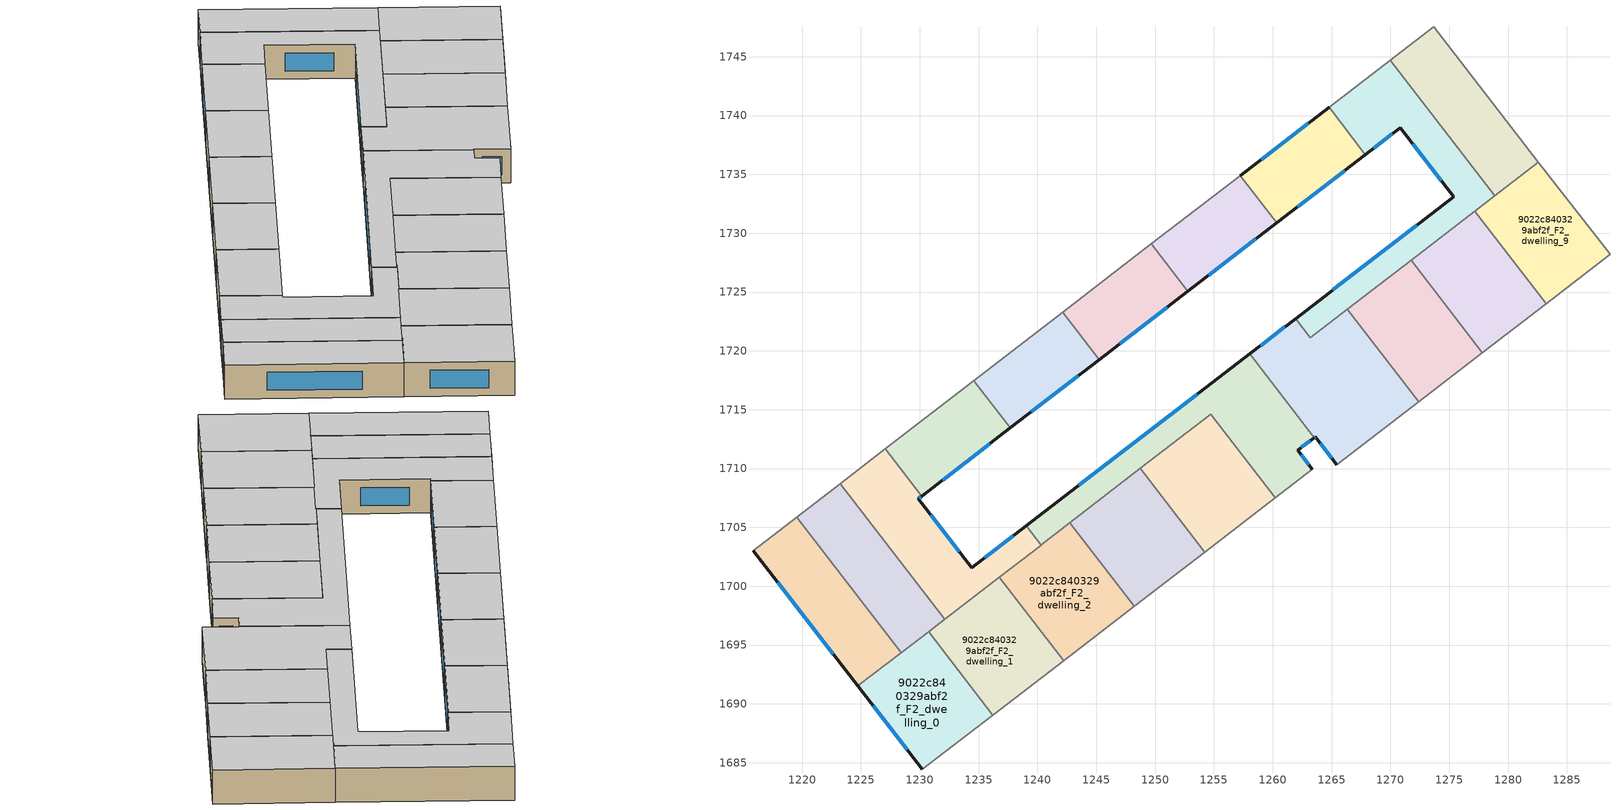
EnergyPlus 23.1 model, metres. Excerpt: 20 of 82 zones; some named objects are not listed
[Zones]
9022c840329abf2f_F2_dwelling_0
 floor to 9022c840329abf2f_F1_dwelling_0 (EU_floor_Construction): 1230.2,1695.73 1235.66,1688.63 1230.22,1684.44 1224.73,1691.52 z6
 floor to 9022c840329abf2f_F1_dwelling_1 (EU_floor_Construction): 1230.75,1696.15 1236.21,1689.05 1235.66,1688.63 1230.2,1695.73 z6
 wall outside (EU_wall_Construction): 1224.73,1691.52 1230.22,1684.44 z6:9
 wall to 9022c840329abf2f_F2_dwelling_1 (EU_wall_Construction): 1236.21,1689.05 1230.75,1696.15 z6:9
 wall adiabatic (EU_wall_Construction): 1230.22,1684.44 1236.21,1689.05 z6:9
 wall to 9022c840329abf2f_F2_dwelling_10 (EU_wall_Construction): 1228.41,1694.35 1224.73,1691.52 z6:9
 wall to 9022c840329abf2f_F2_dwelling_11 (EU_wall_Construction): 1230.75,1696.15 1228.41,1694.35 z6:9
 window (EU_Window_Construction): 1226.02,1689.86 1228.93,1686.1 z6.7:8.3
 ceiling to 9022c840329abf2f_F3_dwelling_0 (EU_floor_Construction): 1236.21,1689.05 1230.75,1696.15 1224.73,1691.52 1230.22,1684.44 z9
9022c840329abf2f_F2_dwelling_1
 floor to 9022c840329abf2f_F1_dwelling_1 (EU_floor_Construction): 1235.66,1699.93 1241.12,1692.83 1236.21,1689.05 1230.75,1696.15 z6
 floor to 9022c840329abf2f_F1_dwelling_2 (EU_floor_Construction): 1236.75,1700.77 1242.21,1693.67 1241.12,1692.83 1235.66,1699.93 z6
 wall to 9022c840329abf2f_F2_dwelling_2 (EU_wall_Construction): 1242.21,1693.67 1236.75,1700.77 z6:9
 wall adiabatic (EU_wall_Construction): 1236.21,1689.05 1242.21,1693.67 z6:9
 wall to 9022c840329abf2f_F2_dwelling_12 (EU_wall_Construction): 1236.75,1700.77 1232.1,1697.19 z6:9
 wall to 9022c840329abf2f_F2_dwelling_11 (EU_wall_Construction): 1232.1,1697.19 1230.75,1696.15 z6:9
 ceiling to 9022c840329abf2f_F3_dwelling_1 (EU_floor_Construction): 1242.21,1693.67 1236.75,1700.77 1230.75,1696.15 1236.21,1689.05 z9
9022c840329abf2f_F2_dwelling_10
 floor to 9022c840329abf2f_F1_dwelling_11 (EU_floor_Construction): 1219.53,1705.88 1228.41,1694.35 1224.73,1691.52 1215.82,1703.03 z6
 wall outside (EU_wall_Construction): 1215.82,1703.03 1224.73,1691.52 z6:9
 wall adiabatic (EU_wall_Construction): 1219.53,1705.88 1215.82,1703.03 z6:9
 wall to 9022c840329abf2f_F2_dwelling_11 (EU_wall_Construction): 1228.41,1694.35 1219.53,1705.88 z6:9
 window (EU_Window_Construction): 1217.91,1700.32 1222.64,1694.22 z6.7:8.3
 ceiling to 9022c840329abf2f_F3_dwelling_10 (EU_floor_Construction): 1228.41,1694.35 1219.53,1705.88 1215.82,1703.03 1224.73,1691.52 z9
9022c840329abf2f_F2_dwelling_11
 floor to 9022c840329abf2f_F1_dwelling_12 (EU_floor_Construction): 1223.23,1708.73 1232.1,1697.2 1228.41,1694.35 1219.53,1705.88 z6
 wall adiabatic (EU_wall_Construction): 1223.23,1708.73 1219.53,1705.88 z6:9
 wall to 9022c840329abf2f_F2_dwelling_12 (EU_wall_Construction): 1232.1,1697.2 1223.23,1708.73 z6:9
 ceiling to 9022c840329abf2f_F3_dwelling_11 (EU_floor_Construction): 1232.1,1697.2 1223.23,1708.73 1219.53,1705.88 1228.41,1694.35 z9
9022c840329abf2f_F2_dwelling_12
 floor to 9022c840329abf2f_F1_dwelling_13 (EU_floor_Construction): 1239.05,1705.13 1240.3,1703.5 1232.1,1697.2 1223.23,1708.73 1227.07,1711.68 1230.16,1707.66 1229.87,1707.43 1234.42,1701.57 z6
 wall outside (EU_wall_Construction): 1239.05,1705.13 1234.42,1701.57 1229.87,1707.43 1230.16,1707.66 z6:9
 wall to 9022c840329abf2f_F2_dwelling_5 (EU_wall_Construction): 1240.3,1703.5 1239.05,1705.13 z6:9
 wall adiabatic (EU_wall_Construction): 1227.07,1711.68 1223.23,1708.73 z6:9
 wall to 9022c840329abf2f_F2_dwelling_13 (EU_wall_Construction): 1230.16,1707.66 1227.07,1711.68 z6:9
 wall to 9022c840329abf2f_F2_dwelling_2 (EU_wall_Construction): 1236.75,1700.77 1240.3,1703.5 z6:9
 window (EU_Window_Construction): 1229.94,1707.49 1230.09,1707.6 / 1233.35,1702.95 1230.94,1706.06 / 1237.96,1704.3 1235.51,1702.41 z6.7:8.3
 ceiling to 9022c840329abf2f_F3_dwelling_12 (EU_floor_Construction): 1240.3,1703.5 1239.05,1705.13 1234.42,1701.57 1229.87,1707.43 1230.16,1707.66 1227.07,1711.68 1223.23,1708.73 1232.1,1697.2 z9
9022c840329abf2f_F2_dwelling_13
 floor to 9022c840329abf2f_F1_dwelling_14 (EU_floor_Construction): 1234.6,1717.48 1237.7,1713.46 1230.16,1707.66 1227.07,1711.68 z6
 wall outside (EU_wall_Construction): 1230.16,1707.66 1237.7,1713.46 z6:9
 wall adiabatic (EU_wall_Construction): 1234.6,1717.48 1227.07,1711.68 z6:9
 wall to 9022c840329abf2f_F2_dwelling_14 (EU_wall_Construction): 1237.7,1713.46 1234.6,1717.48 z6:9
 window (EU_Window_Construction): 1231.93,1709.02 1235.93,1712.1 z6.7:8.3
 ceiling to 9022c840329abf2f_F3_dwelling_13 (EU_floor_Construction): 1237.7,1713.46 1234.6,1717.48 1227.07,1711.68 1230.16,1707.66 z9
9022c840329abf2f_F2_dwelling_14
 floor to 9022c840329abf2f_F1_dwelling_15 (EU_floor_Construction): 1242.15,1723.29 1245.24,1719.26 1237.7,1713.46 1234.6,1717.48 z6
 wall outside (EU_wall_Construction): 1237.7,1713.46 1245.24,1719.26 z6:9
 wall adiabatic (EU_wall_Construction): 1242.15,1723.29 1234.6,1717.48 z6:9
 wall to 9022c840329abf2f_F2_dwelling_15 (EU_wall_Construction): 1245.24,1719.26 1242.15,1723.29 z6:9
 window (EU_Window_Construction): 1239.47,1714.82 1243.47,1717.9 z6.7:8.3
 ceiling to 9022c840329abf2f_F3_dwelling_14 (EU_floor_Construction): 1245.24,1719.26 1242.15,1723.29 1234.6,1717.48 1237.7,1713.46 z9
9022c840329abf2f_F2_dwelling_15
 floor to 9022c840329abf2f_F1_dwelling_16 (EU_floor_Construction): 1249.69,1729.09 1252.78,1725.07 1245.24,1719.26 1242.15,1723.29 z6
 wall outside (EU_wall_Construction): 1245.24,1719.26 1252.78,1725.07 z6:9
 wall adiabatic (EU_wall_Construction): 1249.69,1729.09 1242.15,1723.29 z6:9
 wall to 9022c840329abf2f_F2_dwelling_16 (EU_wall_Construction): 1252.78,1725.07 1249.69,1729.09 z6:9
 window (EU_Window_Construction): 1247.01,1720.63 1251.01,1723.71 z6.7:8.3
 ceiling to 9022c840329abf2f_F3_dwelling_15 (EU_floor_Construction): 1252.78,1725.07 1249.69,1729.09 1242.15,1723.29 1245.24,1719.26 z9
9022c840329abf2f_F2_dwelling_16
 floor to 9022c840329abf2f_F1_dwelling_17 (EU_floor_Construction): 1257.23,1734.9 1260.33,1730.88 1252.78,1725.07 1249.69,1729.09 z6
 wall outside (EU_wall_Construction): 1252.78,1725.07 1260.33,1730.88 z6:9
 wall adiabatic (EU_wall_Construction): 1257.23,1734.9 1249.69,1729.09 z6:9
 wall to 9022c840329abf2f_F2_dwelling_17 (EU_wall_Construction): 1260.33,1730.88 1257.23,1734.9 z6:9
 window (EU_Window_Construction): 1254.56,1726.44 1258.56,1729.52 z6.7:8.3
 ceiling to 9022c840329abf2f_F3_dwelling_16 (EU_floor_Construction): 1260.33,1730.88 1257.23,1734.9 1249.69,1729.09 1252.78,1725.07 z9
9022c840329abf2f_F2_dwelling_17
 floor to 9022c840329abf2f_F1_dwelling_18 (EU_floor_Construction): 1264.78,1740.71 1267.88,1736.69 1260.33,1730.88 1257.23,1734.9 z6
 wall outside (EU_wall_Construction): 1264.78,1740.71 1257.23,1734.9 / 1260.33,1730.88 1267.88,1736.69 z6:9
 wall to 9022c840329abf2f_F2_dwelling_18 (EU_wall_Construction): 1267.88,1736.69 1264.78,1740.71 z6:9
 window (EU_Window_Construction): 1263.01,1739.35 1259.01,1736.26 / 1262.1,1732.24 1266.1,1735.32 z6.7:8.3
 ceiling to 9022c840329abf2f_F3_dwelling_17 (EU_floor_Construction): 1267.88,1736.69 1264.78,1740.71 1257.23,1734.9 1260.33,1730.88 z9
9022c840329abf2f_F2_dwelling_18
 floor to 9022c840329abf2f_F1_dwelling_19 (EU_floor_Construction): 1269.99,1744.72 1278.87,1733.19 1263.2,1721.13 1261.95,1722.75 1275.39,1733.1 1270.84,1738.97 1267.88,1736.69 1264.78,1740.71 z6
 wall outside (EU_wall_Construction): 1267.88,1736.69 1270.84,1738.97 1275.39,1733.1 1261.95,1722.75 z6:9
 wall adiabatic (EU_wall_Construction): 1269.99,1744.72 1264.78,1740.71 z6:9
 wall to 9022c840329abf2f_F2_dwelling_19 (EU_wall_Construction): 1278.87,1733.19 1269.99,1744.72 z6:9
 wall to 9022c840329abf2f_F2_dwelling_6 (EU_wall_Construction): 1261.95,1722.75 1263.2,1721.13 1266.34,1723.55 z6:9
 wall to 9022c840329abf2f_F2_dwelling_7 (EU_wall_Construction): 1266.34,1723.55 1271.76,1727.72 z6:9
 wall to 9022c840329abf2f_F2_dwelling_8 (EU_wall_Construction): 1271.76,1727.72 1277.18,1731.89 z6:9
 wall to 9022c840329abf2f_F2_dwelling_9 (EU_wall_Construction): 1277.18,1731.89 1278.87,1733.19 z6:9
 window (EU_Window_Construction): 1271.91,1737.59 1274.32,1734.48 / 1268.57,1737.22 1270.15,1738.44 / 1272.23,1730.67 1265.1,1725.18 z6.7:8.3
 ceiling to 9022c840329abf2f_F3_dwelling_18 (EU_floor_Construction): 1278.87,1733.19 1269.99,1744.72 1264.78,1740.71 1267.88,1736.69 1270.84,1738.97 1275.39,1733.1 1261.95,1722.75 1263.2,1721.13 z9
9022c840329abf2f_F2_dwelling_19
 floor to 9022c840329abf2f_F1_dwelling_20 (EU_floor_Construction): 1273.67,1747.55 1282.58,1736.05 1278.87,1733.19 1269.99,1744.72 z6
 wall adiabatic (EU_wall_Construction): 1282.58,1736.05 1273.67,1747.55 1269.99,1744.72 z6:9
 wall to 9022c840329abf2f_F2_dwelling_9 (EU_wall_Construction): 1278.87,1733.19 1282.58,1736.05 z6:9
 ceiling to 9022c840329abf2f_F3_dwelling_19 (EU_floor_Construction): 1282.58,1736.05 1273.67,1747.55 1269.99,1744.72 1278.87,1733.19 z9
9022c840329abf2f_F2_dwelling_2
 floor to 9022c840329abf2f_F1_dwelling_2 (EU_floor_Construction): 1242.38,1705.1 1247.85,1698 1242.21,1693.67 1236.75,1700.77 z6
 floor to 9022c840329abf2f_F1_dwelling_3 (EU_floor_Construction): 1242.75,1705.39 1248.21,1698.29 1247.85,1698 1242.38,1705.1 z6
 wall to 9022c840329abf2f_F2_dwelling_3 (EU_wall_Construction): 1248.21,1698.29 1242.75,1705.39 z6:9
 wall adiabatic (EU_wall_Construction): 1242.21,1693.67 1248.21,1698.29 z6:9
 wall to 9022c840329abf2f_F2_dwelling_5 (EU_wall_Construction): 1242.75,1705.39 1240.3,1703.5 z6:9
 ceiling to 9022c840329abf2f_F3_dwelling_2 (EU_floor_Construction): 1248.21,1698.29 1242.75,1705.39 1236.75,1700.77 1242.21,1693.67 z9
9022c840329abf2f_F2_dwelling_3
 floor to 9022c840329abf2f_F1_dwelling_4 (EU_floor_Construction): 1248.75,1710.01 1254.21,1702.91 1252.03,1701.23 1246.57,1708.33 z6
 floor to 9022c840329abf2f_F1_dwelling_3 (EU_floor_Construction): 1246.57,1708.33 1252.03,1701.23 1248.21,1698.29 1242.75,1705.39 z6
 wall to 9022c840329abf2f_F2_dwelling_4 (EU_wall_Construction): 1254.22,1702.91 1248.75,1710.01 z6:9
 wall adiabatic (EU_wall_Construction): 1248.21,1698.29 1254.22,1702.91 z6:9
 wall to 9022c840329abf2f_F2_dwelling_5 (EU_wall_Construction): 1248.75,1710.01 1242.75,1705.39 z6:9
 ceiling to 9022c840329abf2f_F3_dwelling_3 (EU_floor_Construction): 1254.22,1702.91 1248.75,1710.01 1242.75,1705.39 1248.21,1698.29 z9
9022c840329abf2f_F2_dwelling_4
 floor to 9022c840329abf2f_F1_dwelling_5 (EU_floor_Construction): 1254.75,1714.62 1260.21,1707.52 1257.49,1705.42 1252.02,1712.53 z6
 floor to 9022c840329abf2f_F1_dwelling_4 (EU_floor_Construction): 1252.02,1712.53 1257.49,1705.42 1254.21,1702.91 1248.75,1710.01 z6
 wall to 9022c840329abf2f_F2_dwelling_5 (EU_wall_Construction): 1260.22,1707.52 1254.75,1714.62 1248.75,1710.01 z6:9
 wall adiabatic (EU_wall_Construction): 1254.22,1702.91 1260.22,1707.52 z6:9
 ceiling to 9022c840329abf2f_F3_dwelling_4 (EU_floor_Construction): 1260.22,1707.52 1254.75,1714.62 1248.75,1710.01 1254.22,1702.91 z9
9022c840329abf2f_F2_dwelling_5
 floor to 9022c840329abf2f_F1_dwelling_3 (EU_floor_Construction): 1258.04,1719.75 1259.3,1718.13 1242.38,1705.1 1241.13,1706.73 z6
 floor to 9022c840329abf2f_F1_dwelling_13 (EU_floor_Construction): 1239.32,1705.34 1240.58,1703.72 1240.3,1703.5 1239.05,1705.13 z6
 floor to 9022c840329abf2f_F1_dwelling_5 (EU_floor_Construction): 1262.1,1711.55 1263.35,1709.94 1260.21,1707.52 1254.75,1714.62 1257.47,1716.72 1261.7,1711.23 z6
 floor to 9022c840329abf2f_F1_dwelling_2 (EU_floor_Construction): 1241.13,1706.73 1242.38,1705.1 1240.58,1703.72 1239.32,1705.34 z6
 floor to 9022c840329abf2f_F1_dwelling_6 (EU_floor_Construction): 1259.3,1718.13 1263.52,1712.64 1261.7,1711.23 1257.47,1716.72 z6
 wall outside (EU_wall_Construction): 1263.35,1709.94 1262.1,1711.55 1263.52,1712.64 / 1258.04,1719.75 1239.05,1705.13 z6:9
 wall adiabatic (EU_wall_Construction): 1260.22,1707.52 1263.35,1709.94 z6:9
 wall to 9022c840329abf2f_F2_dwelling_6 (EU_wall_Construction): 1263.52,1712.64 1258.04,1719.75 z6:9
 window (EU_Window_Construction): 1263.06,1710.31 1262.4,1711.17 / 1253.58,1716.32 1243.51,1708.56 / 1262.44,1711.8 1263.19,1712.38 z6.7:8.3
 ceiling to 9022c840329abf2f_F3_dwelling_5 (EU_floor_Construction): 1260.22,1707.52 1263.35,1709.94 1262.1,1711.55 1263.52,1712.64 1258.04,1719.75 1239.05,1705.13 1240.3,1703.5 1254.75,1714.62 z9
9022c840329abf2f_F2_dwelling_6
 floor to 9022c840329abf2f_F1_dwelling_6 (EU_floor_Construction): 1262.89,1720.89 1268.94,1713.03 1265.43,1710.33 1263.6,1712.7 1263.52,1712.64 1259.3,1718.13 z6
 floor to 9022c840329abf2f_F1_dwelling_19 (EU_floor_Construction): 1261.95,1722.75 1263.2,1721.13 1261.97,1720.18 1260.72,1721.81 z6
 floor to 9022c840329abf2f_F1_dwelling_3 (EU_floor_Construction): 1260.72,1721.81 1261.97,1720.18 1259.3,1718.13 1258.04,1719.75 z6
 floor to 9022c840329abf2f_F1_dwelling_7 (EU_floor_Construction): 1266.34,1723.55 1272.39,1715.69 1268.94,1713.03 1262.89,1720.89 z6
 wall outside (EU_wall_Construction): 1261.95,1722.75 1258.04,1719.75 / 1263.52,1712.64 1263.6,1712.7 1265.43,1710.33 z6:9
 wall to 9022c840329abf2f_F2_dwelling_7 (EU_wall_Construction): 1272.39,1715.69 1266.34,1723.55 z6:9
 wall adiabatic (EU_wall_Construction): 1265.43,1710.33 1272.39,1715.69 z6:9
 window (EU_Window_Construction): 1261.03,1722.05 1258.96,1720.45 / 1264.03,1712.14 1265,1710.89 / 1263.54,1712.65 1263.58,1712.69 z6.7:8.3
 ceiling to 9022c840329abf2f_F3_dwelling_6 (EU_floor_Construction): 1272.39,1715.69 1266.34,1723.55 1263.2,1721.13 1261.95,1722.75 1258.04,1719.75 1263.52,1712.64 1263.6,1712.7 1265.43,1710.33 z9
9022c840329abf2f_F2_dwelling_7
 floor to 9022c840329abf2f_F1_dwelling_8 (EU_floor_Construction): 1271.76,1727.72 1277.81,1719.86 1273.87,1716.82 1267.82,1724.68 z6
 floor to 9022c840329abf2f_F1_dwelling_7 (EU_floor_Construction): 1267.82,1724.68 1273.87,1716.82 1272.39,1715.69 1266.34,1723.55 z6
 wall to 9022c840329abf2f_F2_dwelling_8 (EU_wall_Construction): 1277.81,1719.86 1271.76,1727.72 z6:9
 wall adiabatic (EU_wall_Construction): 1272.39,1715.69 1277.81,1719.86 z6:9
 ceiling to 9022c840329abf2f_F3_dwelling_7 (EU_floor_Construction): 1277.81,1719.86 1271.76,1727.72 1266.34,1723.55 1272.39,1715.69 z9
9022c840329abf2f_F2_dwelling_8
 floor to 9022c840329abf2f_F1_dwelling_8 (EU_floor_Construction): 1272.74,1728.48 1278.8,1720.61 1277.81,1719.86 1271.76,1727.72 z6
 floor to 9022c840329abf2f_F1_dwelling_9 (EU_floor_Construction): 1277.18,1731.89 1283.23,1724.02 1278.8,1720.61 1272.74,1728.48 z6
 wall to 9022c840329abf2f_F2_dwelling_9 (EU_wall_Construction): 1283.23,1724.02 1277.18,1731.89 z6:9
 wall adiabatic (EU_wall_Construction): 1277.81,1719.86 1283.23,1724.02 z6:9
 ceiling to 9022c840329abf2f_F3_dwelling_8 (EU_floor_Construction): 1283.23,1724.02 1277.18,1731.89 1271.76,1727.72 1277.81,1719.86 z9
9022c840329abf2f_F2_dwelling_9
 floor to 9022c840329abf2f_F1_dwelling_10 (EU_floor_Construction): 1282.58,1736.05 1288.66,1728.2 1283.72,1724.4 1277.67,1732.27 z6
 floor to 9022c840329abf2f_F1_dwelling_9 (EU_floor_Construction): 1277.67,1732.27 1283.72,1724.4 1283.23,1724.02 1277.18,1731.89 z6
 wall adiabatic (EU_wall_Construction): 1283.23,1724.02 1288.66,1728.2 1282.58,1736.05 z6:9
 ceiling to 9022c840329abf2f_F3_dwelling_9 (EU_floor_Construction): 1288.66,1728.2 1282.58,1736.05 1277.18,1731.89 1283.23,1724.02 z9
[Building]
EU S2 Campaign: North Axis=0; Terrain=City; Solar Distribution=FullExterior
[Site:Location]
Budapest.Ferenc.Liszt.Intl.AP: Latitude=47.437; Longitude=19.256; Time Zone=1; Elevation=185
[SizingPeriod:WeatherFileDays]
AnnualSizingPeriod: Begin Month=1; Begin Day of Month=1; End Month=12; End Day of Month=31; Day of Week for Start Day=Monday; Use Weather File Daylight Saving Period=No; Use Weather File Rain and Snow Indicators=No
[MATERIAL]
EU_InternalMass_Material: Roughness=MediumRough; Thickness=0.1; Conductivity=1; Density=1800; Specific Heat=900; Thermal Absorptance=0.9; Solar Absorptance=0.7; Visible Absorptance=0.7
[MATERIAL:NOMASS] Roughness=MediumRough; Thermal Absorptance=0.9; Solar Absorptance=0.7; Visible Absorptance=0.7
Name | Thermal Resistance
EU_wall_NoMass | 0.832559
EU_floor_NoMass | 0.872794
[WINDOWMATERIAL:SIMPLEGLAZINGSYSTEM]
EU_Window_SimpleGlazing: UFactor=2.79869; Solar Heat Gain Coefficient=0.75; Visible Transmittance=0.75
[CONSTRUCTION]
EU_wall_Construction: EU_wall_NoMass
EU_floor_Construction: EU_floor_NoMass
EU_Window_Construction: EU_Window_SimpleGlazing
EU_InternalMass_Construction: EU_InternalMass_Material
[ZONE] Type=1; Multiplier=1; Ceiling Height=autocalculate; Floor Area=autocalculate; Part of Total Floor Area=Yes
Name | Volume
9022c840329abf2f_F2_dwelling_0 | 203.536
9022c840329abf2f_F2_dwelling_1; 9022c840329abf2f_F2_dwelling_10; 9022c840329abf2f_F2_dwelling_7 | 203.539
9022c840329abf2f_F2_dwelling_11 | 203.522
9022c840329abf2f_F2_dwelling_12 | 237.452
9022c840329abf2f_F2_dwelling_13 | 144.873
9022c840329abf2f_F2_dwelling_14 | 144.911
9022c840329abf2f_F2_dwelling_15 | 144.922
9022c840329abf2f_F2_dwelling_16 | 144.952
9022c840329abf2f_F2_dwelling_17 | 144.985
9022c840329abf2f_F2_dwelling_18 | 284.669
9022c840329abf2f_F2_dwelling_19 | 203.531
9022c840329abf2f_F2_dwelling_2 | 203.551
9022c840329abf2f_F2_dwelling_3 | 203.545
9022c840329abf2f_F2_dwelling_4 | 203.556
9022c840329abf2f_F2_dwelling_5 | 291.062
9022c840329abf2f_F2_dwelling_6 | 293.915
9022c840329abf2f_F2_dwelling_8 | 203.538
9022c840329abf2f_F2_dwelling_9 | 203.563
[INTERNALMASS] Construction=EU_InternalMass_Construction
Name | Zone or ZoneList | Surface Area
9022c840329abf2f_F2_dwelling_0_EU_InternalMass | 9022c840329abf2f_F2_dwelling_0 | 67.8451
9022c840329abf2f_F2_dwelling_1_EU_InternalMass | 9022c840329abf2f_F2_dwelling_1 | 67.8464
9022c840329abf2f_F2_dwelling_2_EU_InternalMass | 9022c840329abf2f_F2_dwelling_2 | 67.8502
9022c840329abf2f_F2_dwelling_3_EU_InternalMass | 9022c840329abf2f_F2_dwelling_3 | 67.8483
9022c840329abf2f_F2_dwelling_4_EU_InternalMass | 9022c840329abf2f_F2_dwelling_4 | 67.8522
9022c840329abf2f_F2_dwelling_5_EU_InternalMass | 9022c840329abf2f_F2_dwelling_5 | 97.0218
9022c840329abf2f_F2_dwelling_6_EU_InternalMass | 9022c840329abf2f_F2_dwelling_6 | 97.9754
9022c840329abf2f_F2_dwelling_7_EU_InternalMass | 9022c840329abf2f_F2_dwelling_7 | 67.8464
9022c840329abf2f_F2_dwelling_8_EU_InternalMass | 9022c840329abf2f_F2_dwelling_8 | 67.846
9022c840329abf2f_F2_dwelling_9_EU_InternalMass | 9022c840329abf2f_F2_dwelling_9 | 67.8544
9022c840329abf2f_F2_dwelling_10_EU_InternalMass | 9022c840329abf2f_F2_dwelling_10 | 67.8464
9022c840329abf2f_F2_dwelling_11_EU_InternalMass | 9022c840329abf2f_F2_dwelling_11 | 67.8406
9022c840329abf2f_F2_dwelling_12_EU_InternalMass | 9022c840329abf2f_F2_dwelling_12 | 79.1478
9022c840329abf2f_F2_dwelling_13_EU_InternalMass | 9022c840329abf2f_F2_dwelling_13 | 48.291
9022c840329abf2f_F2_dwelling_14_EU_InternalMass | 9022c840329abf2f_F2_dwelling_14 | 48.3035
9022c840329abf2f_F2_dwelling_15_EU_InternalMass | 9022c840329abf2f_F2_dwelling_15 | 48.3075
9022c840329abf2f_F2_dwelling_16_EU_InternalMass | 9022c840329abf2f_F2_dwelling_16 | 48.3173
9022c840329abf2f_F2_dwelling_17_EU_InternalMass | 9022c840329abf2f_F2_dwelling_17 | 48.3285
9022c840329abf2f_F2_dwelling_18_EU_InternalMass | 9022c840329abf2f_F2_dwelling_18 | 94.8894
9022c840329abf2f_F2_dwelling_19_EU_InternalMass | 9022c840329abf2f_F2_dwelling_19 | 67.8435
[OTHEREQUIPMENT] Fuel Type=Electricity; Design Level Calculation Method=Watts/Area; Power per Zone Floor Area=1; Fraction Latent=0; Fraction Radiant=0; Fraction Lost=0; Carbon Dioxide Generation Rate=0; EndUse Subcategory=EU_Step8_InternalGains
Name | Zone or ZoneList or Space or SpaceList | Schedule
EU_Step8_InternalGain_9022c840329abf2f_F2_dwelling_0_f000 | 9022c840329abf2f_F2_dwelling_0 | EU_Step8_GainSchedule_9022c840329abf2f_F2_dwelling_0_f000
EU_Step8_InternalGain_9022c840329abf2f_F2_dwelling_1_f000 | 9022c840329abf2f_F2_dwelling_1 | EU_Step8_GainSchedule_9022c840329abf2f_F2_dwelling_1_f000
EU_Step8_InternalGain_9022c840329abf2f_F2_dwelling_2_f000 | 9022c840329abf2f_F2_dwelling_2 | EU_Step8_GainSchedule_9022c840329abf2f_F2_dwelling_2_f000
EU_Step8_InternalGain_9022c840329abf2f_F2_dwelling_3_f000 | 9022c840329abf2f_F2_dwelling_3 | EU_Step8_GainSchedule_9022c840329abf2f_F2_dwelling_3_f000
EU_Step8_InternalGain_9022c840329abf2f_F2_dwelling_4_f000 | 9022c840329abf2f_F2_dwelling_4 | EU_Step8_GainSchedule_9022c840329abf2f_F2_dwelling_4_f000
EU_Step8_InternalGain_9022c840329abf2f_F2_dwelling_5_f000 | 9022c840329abf2f_F2_dwelling_5 | EU_Step8_GainSchedule_9022c840329abf2f_F2_dwelling_5_f000
EU_Step8_InternalGain_9022c840329abf2f_F2_dwelling_6_f000 | 9022c840329abf2f_F2_dwelling_6 | EU_Step8_GainSchedule_9022c840329abf2f_F2_dwelling_6_f000
EU_Step8_InternalGain_9022c840329abf2f_F2_dwelling_7_f000 | 9022c840329abf2f_F2_dwelling_7 | EU_Step8_GainSchedule_9022c840329abf2f_F2_dwelling_7_f000
EU_Step8_InternalGain_9022c840329abf2f_F2_dwelling_8_f000 | 9022c840329abf2f_F2_dwelling_8 | EU_Step8_GainSchedule_9022c840329abf2f_F2_dwelling_8_f000
EU_Step8_InternalGain_9022c840329abf2f_F2_dwelling_9_f000 | 9022c840329abf2f_F2_dwelling_9 | EU_Step8_GainSchedule_9022c840329abf2f_F2_dwelling_9_f000
EU_Step8_InternalGain_9022c840329abf2f_F2_dwelling_10_f000 | 9022c840329abf2f_F2_dwelling_10 | EU_Step8_GainSchedule_9022c840329abf2f_F2_dwelling_10_f000
EU_Step8_InternalGain_9022c840329abf2f_F2_dwelling_11_f000 | 9022c840329abf2f_F2_dwelling_11 | EU_Step8_GainSchedule_9022c840329abf2f_F2_dwelling_11_f000
EU_Step8_InternalGain_9022c840329abf2f_F2_dwelling_12_f000 | 9022c840329abf2f_F2_dwelling_12 | EU_Step8_GainSchedule_9022c840329abf2f_F2_dwelling_12_f000
EU_Step8_InternalGain_9022c840329abf2f_F2_dwelling_13_f000 | 9022c840329abf2f_F2_dwelling_13 | EU_Step8_GainSchedule_9022c840329abf2f_F2_dwelling_13_f000
EU_Step8_InternalGain_9022c840329abf2f_F2_dwelling_14_f000 | 9022c840329abf2f_F2_dwelling_14 | EU_Step8_GainSchedule_9022c840329abf2f_F2_dwelling_14_f000
EU_Step8_InternalGain_9022c840329abf2f_F2_dwelling_15_f000 | 9022c840329abf2f_F2_dwelling_15 | EU_Step8_GainSchedule_9022c840329abf2f_F2_dwelling_15_f000
EU_Step8_InternalGain_9022c840329abf2f_F2_dwelling_16_f000 | 9022c840329abf2f_F2_dwelling_16 | EU_Step8_GainSchedule_9022c840329abf2f_F2_dwelling_16_f000
EU_Step8_InternalGain_9022c840329abf2f_F2_dwelling_17_f000 | 9022c840329abf2f_F2_dwelling_17 | EU_Step8_GainSchedule_9022c840329abf2f_F2_dwelling_17_f000
EU_Step8_InternalGain_9022c840329abf2f_F2_dwelling_18_f000 | 9022c840329abf2f_F2_dwelling_18 | EU_Step8_GainSchedule_9022c840329abf2f_F2_dwelling_18_f000
EU_Step8_InternalGain_9022c840329abf2f_F2_dwelling_19_f000 | 9022c840329abf2f_F2_dwelling_19 | EU_Step8_GainSchedule_9022c840329abf2f_F2_dwelling_19_f000
[ZONEVENTILATION:DESIGNFLOWRATE] Schedule=EU_AlwaysOn; Design Flow Rate Calculation Method=AirChanges/Hour; Air Changes per Hour=0.475469; Ventilation Type=Natural; Fan Pressure Rise=0; Fan Total Efficiency=1; Constant Term Coefficient=1; Temperature Term Coefficient=0; Velocity Term Coefficient=0; Velocity Squared Term Coefficient=0; Minimum Indoor Temperature=-100; Maximum Indoor Temperature=100; Delta Temperature=-100; Minimum Outdoor Temperature=-100; Maximum Outdoor Temperature=100; Maximum Wind Speed=40
Name | Zone or ZoneList or Space or SpaceList
EU_ConstantAir_9022c840329abf2f_F2_dwelling_0 | 9022c840329abf2f_F2_dwelling_0
EU_ConstantAir_9022c840329abf2f_F2_dwelling_1 | 9022c840329abf2f_F2_dwelling_1
EU_ConstantAir_9022c840329abf2f_F2_dwelling_2 | 9022c840329abf2f_F2_dwelling_2
EU_ConstantAir_9022c840329abf2f_F2_dwelling_3 | 9022c840329abf2f_F2_dwelling_3
EU_ConstantAir_9022c840329abf2f_F2_dwelling_4 | 9022c840329abf2f_F2_dwelling_4
EU_ConstantAir_9022c840329abf2f_F2_dwelling_5 | 9022c840329abf2f_F2_dwelling_5
EU_ConstantAir_9022c840329abf2f_F2_dwelling_6 | 9022c840329abf2f_F2_dwelling_6
EU_ConstantAir_9022c840329abf2f_F2_dwelling_7 | 9022c840329abf2f_F2_dwelling_7
EU_ConstantAir_9022c840329abf2f_F2_dwelling_8 | 9022c840329abf2f_F2_dwelling_8
EU_ConstantAir_9022c840329abf2f_F2_dwelling_9 | 9022c840329abf2f_F2_dwelling_9
EU_ConstantAir_9022c840329abf2f_F2_dwelling_10 | 9022c840329abf2f_F2_dwelling_10
EU_ConstantAir_9022c840329abf2f_F2_dwelling_11 | 9022c840329abf2f_F2_dwelling_11
EU_ConstantAir_9022c840329abf2f_F2_dwelling_12 | 9022c840329abf2f_F2_dwelling_12
EU_ConstantAir_9022c840329abf2f_F2_dwelling_13 | 9022c840329abf2f_F2_dwelling_13
EU_ConstantAir_9022c840329abf2f_F2_dwelling_14 | 9022c840329abf2f_F2_dwelling_14
EU_ConstantAir_9022c840329abf2f_F2_dwelling_15 | 9022c840329abf2f_F2_dwelling_15
EU_ConstantAir_9022c840329abf2f_F2_dwelling_16 | 9022c840329abf2f_F2_dwelling_16
EU_ConstantAir_9022c840329abf2f_F2_dwelling_17 | 9022c840329abf2f_F2_dwelling_17
EU_ConstantAir_9022c840329abf2f_F2_dwelling_18 | 9022c840329abf2f_F2_dwelling_18
EU_ConstantAir_9022c840329abf2f_F2_dwelling_19 | 9022c840329abf2f_F2_dwelling_19
[HVACTEMPLATE:ZONE:IDEALLOADSAIRSYSTEM] System Availability Schedule=EU_AlwaysOn; Maximum Heating Supply Air Temperature=50; Minimum Cooling Supply Air Temperature=13; Maximum Heating Supply Air Humidity Ratio=0.0156; Minimum Cooling Supply Air Humidity Ratio=0.0077; Heating Limit=NoLimit; Cooling Limit=NoLimit; Heating Availability Schedule=EU_AlwaysOn; Cooling Availability Schedule=EU_CoolingOff; Dehumidification Control Type=ConstantSensibleHeatRatio; Cooling Sensible Heat Ratio=0.7; Dehumidification Setpoint=60; Humidification Control Type=None; Humidification Setpoint=30; Outdoor Air Method=None; Outdoor Air Flow Rate per Person=0.00944; Outdoor Air Flow Rate per Zone Floor Area=0; Outdoor Air Flow Rate per Zone=0; Demand Controlled Ventilation Type=None; Outdoor Air Economizer Type=NoEconomizer; Heat Recovery Type=None; Sensible Heat Recovery Effectiveness=0.7; Latent Heat Recovery Effectiveness=0.65
Name | Template Thermostat
9022c840329abf2f_F2_dwelling_0 | EU_HeatOnly_9022c840329abf2f_F2_dwelling_0
9022c840329abf2f_F2_dwelling_1 | EU_HeatOnly_9022c840329abf2f_F2_dwelling_1
9022c840329abf2f_F2_dwelling_2 | EU_HeatOnly_9022c840329abf2f_F2_dwelling_2
9022c840329abf2f_F2_dwelling_3 | EU_HeatOnly_9022c840329abf2f_F2_dwelling_3
9022c840329abf2f_F2_dwelling_4 | EU_HeatOnly_9022c840329abf2f_F2_dwelling_4
9022c840329abf2f_F2_dwelling_5 | EU_HeatOnly_9022c840329abf2f_F2_dwelling_5
9022c840329abf2f_F2_dwelling_6 | EU_HeatOnly_9022c840329abf2f_F2_dwelling_6
9022c840329abf2f_F2_dwelling_7 | EU_HeatOnly_9022c840329abf2f_F2_dwelling_7
9022c840329abf2f_F2_dwelling_8 | EU_HeatOnly_9022c840329abf2f_F2_dwelling_8
9022c840329abf2f_F2_dwelling_9 | EU_HeatOnly_9022c840329abf2f_F2_dwelling_9
9022c840329abf2f_F2_dwelling_10 | EU_HeatOnly_9022c840329abf2f_F2_dwelling_10
9022c840329abf2f_F2_dwelling_11 | EU_HeatOnly_9022c840329abf2f_F2_dwelling_11
9022c840329abf2f_F2_dwelling_12 | EU_HeatOnly_9022c840329abf2f_F2_dwelling_12
9022c840329abf2f_F2_dwelling_13 | EU_HeatOnly_9022c840329abf2f_F2_dwelling_13
9022c840329abf2f_F2_dwelling_14 | EU_HeatOnly_9022c840329abf2f_F2_dwelling_14
9022c840329abf2f_F2_dwelling_15 | EU_HeatOnly_9022c840329abf2f_F2_dwelling_15
9022c840329abf2f_F2_dwelling_16 | EU_HeatOnly_9022c840329abf2f_F2_dwelling_16
9022c840329abf2f_F2_dwelling_17 | EU_HeatOnly_9022c840329abf2f_F2_dwelling_17
9022c840329abf2f_F2_dwelling_18 | EU_HeatOnly_9022c840329abf2f_F2_dwelling_18
9022c840329abf2f_F2_dwelling_19 | EU_HeatOnly_9022c840329abf2f_F2_dwelling_19
[SIZING:ZONE] Zone Cooling Design Supply Air Temperature Input Method=SupplyAirTemperature; Zone Cooling Design Supply Air Temperature=13; Zone Heating Design Supply Air Temperature Input Method=SupplyAirTemperature; Zone Heating Design Supply Air Temperature=50; Zone Cooling Design Supply Air Humidity Ratio=0.008; Zone Heating Design Supply Air Humidity Ratio=0.008; Cooling Design Air Flow Method=DesignDay; Cooling Design Air Flow Rate=0; Cooling Minimum Air Flow per Zone Floor Area=0.000762; Cooling Minimum Air Flow=0; Cooling Minimum Air Flow Fraction=0.2; Heating Design Air Flow Method=DesignDay; Heating Design Air Flow Rate=0; Heating Maximum Air Flow per Zone Floor Area=0.002032; Heating Maximum Air Flow=0.141576; Heating Maximum Air Flow Fraction=0.3; Account for Dedicated Outdoor Air System=No; Dedicated Outdoor Air System Control Strategy=NeutralSupplyAir; Dedicated Outdoor Air Low Setpoint Temperature for Design=autosize; Dedicated Outdoor Air High Setpoint Temperature for Design=autosize; Zone Load Sizing Method=Sensible Load Only No Latent Load; Zone Latent Cooling Design Supply Air Humidity Ratio Input Method=HumidityRatioDifference; Zone Cooling Design Supply Air Humidity Ratio Difference=0.005; Zone Latent Heating Design Supply Air Humidity Ratio Input Method=HumidityRatioDifference; Zone Humidification Design Supply Air Humidity Ratio Difference=0.005
9022c840329abf2f_F2_dwelling_0; 9022c840329abf2f_F2_dwelling_1; 9022c840329abf2f_F2_dwelling_2; 9022c840329abf2f_F2_dwelling_3; 9022c840329abf2f_F2_dwelling_4; 9022c840329abf2f_F2_dwelling_5; 9022c840329abf2f_F2_dwelling_6; 9022c840329abf2f_F2_dwelling_7; 9022c840329abf2f_F2_dwelling_8; 9022c840329abf2f_F2_dwelling_9; 9022c840329abf2f_F2_dwelling_10; 9022c840329abf2f_F2_dwelling_11; 9022c840329abf2f_F2_dwelling_12; 9022c840329abf2f_F2_dwelling_13; 9022c840329abf2f_F2_dwelling_14; 9022c840329abf2f_F2_dwelling_15; 9022c840329abf2f_F2_dwelling_16; 9022c840329abf2f_F2_dwelling_17; 9022c840329abf2f_F2_dwelling_18; 9022c840329abf2f_F2_dwelling_19
[SCHEDULE:CONSTANT]
Name | Hourly Value
EU_AlwaysOn | 1
EU_CoolingOff | 0
[SCHEDULE:FILE] Column Number=1; Rows to Skip at Top=0; Number of Hours of Data=8760; Column Separator=Comma; Interpolate to Timestep=No; Minutes per Item=60; Adjust Schedule for Daylight Savings=Yes
Name | File
EU_Step8_GainSchedule_9022c840329abf2f_F2_dwelling_0_f000 | ../../schedules/9022c840329abf2f/9022c840329abf2f_F2_dwelling_0_f000_gain.csv
EU_Step8_GainSchedule_9022c840329abf2f_F2_dwelling_1_f000 | ../../schedules/9022c840329abf2f/9022c840329abf2f_F2_dwelling_1_f000_gain.csv
EU_Step8_GainSchedule_9022c840329abf2f_F2_dwelling_2_f000 | ../../schedules/9022c840329abf2f/9022c840329abf2f_F2_dwelling_2_f000_gain.csv
EU_Step8_GainSchedule_9022c840329abf2f_F2_dwelling_3_f000 | ../../schedules/9022c840329abf2f/9022c840329abf2f_F2_dwelling_3_f000_gain.csv
EU_Step8_GainSchedule_9022c840329abf2f_F2_dwelling_4_f000 | ../../schedules/9022c840329abf2f/9022c840329abf2f_F2_dwelling_4_f000_gain.csv
EU_Step8_GainSchedule_9022c840329abf2f_F2_dwelling_5_f000 | ../../schedules/9022c840329abf2f/9022c840329abf2f_F2_dwelling_5_f000_gain.csv
EU_Step8_GainSchedule_9022c840329abf2f_F2_dwelling_6_f000 | ../../schedules/9022c840329abf2f/9022c840329abf2f_F2_dwelling_6_f000_gain.csv
EU_Step8_GainSchedule_9022c840329abf2f_F2_dwelling_7_f000 | ../../schedules/9022c840329abf2f/9022c840329abf2f_F2_dwelling_7_f000_gain.csv
EU_Step8_GainSchedule_9022c840329abf2f_F2_dwelling_8_f000 | ../../schedules/9022c840329abf2f/9022c840329abf2f_F2_dwelling_8_f000_gain.csv
EU_Step8_GainSchedule_9022c840329abf2f_F2_dwelling_9_f000 | ../../schedules/9022c840329abf2f/9022c840329abf2f_F2_dwelling_9_f000_gain.csv
EU_Step8_GainSchedule_9022c840329abf2f_F2_dwelling_10_f000 | ../../schedules/9022c840329abf2f/9022c840329abf2f_F2_dwelling_10_f000_gain.csv
EU_Step8_GainSchedule_9022c840329abf2f_F2_dwelling_11_f000 | ../../schedules/9022c840329abf2f/9022c840329abf2f_F2_dwelling_11_f000_gain.csv
EU_Step8_GainSchedule_9022c840329abf2f_F2_dwelling_12_f000 | ../../schedules/9022c840329abf2f/9022c840329abf2f_F2_dwelling_12_f000_gain.csv
EU_Step8_GainSchedule_9022c840329abf2f_F2_dwelling_13_f000 | ../../schedules/9022c840329abf2f/9022c840329abf2f_F2_dwelling_13_f000_gain.csv
EU_Step8_GainSchedule_9022c840329abf2f_F2_dwelling_14_f000 | ../../schedules/9022c840329abf2f/9022c840329abf2f_F2_dwelling_14_f000_gain.csv
EU_Step8_GainSchedule_9022c840329abf2f_F2_dwelling_15_f000 | ../../schedules/9022c840329abf2f/9022c840329abf2f_F2_dwelling_15_f000_gain.csv
EU_Step8_GainSchedule_9022c840329abf2f_F2_dwelling_16_f000 | ../../schedules/9022c840329abf2f/9022c840329abf2f_F2_dwelling_16_f000_gain.csv
EU_Step8_GainSchedule_9022c840329abf2f_F2_dwelling_17_f000 | ../../schedules/9022c840329abf2f/9022c840329abf2f_F2_dwelling_17_f000_gain.csv
EU_Step8_GainSchedule_9022c840329abf2f_F2_dwelling_18_f000 | ../../schedules/9022c840329abf2f/9022c840329abf2f_F2_dwelling_18_f000_gain.csv
EU_Step8_GainSchedule_9022c840329abf2f_F2_dwelling_19_f000 | ../../schedules/9022c840329abf2f/9022c840329abf2f_F2_dwelling_19_f000_gain.csv
